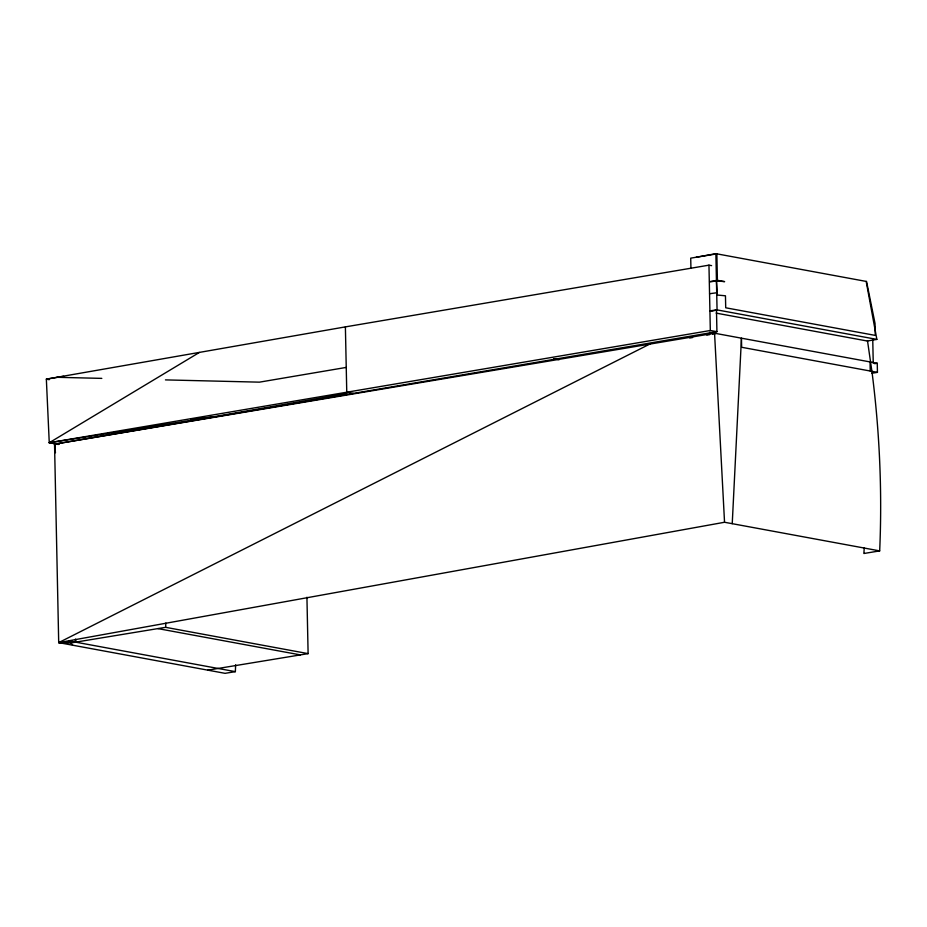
<?xml version="1.0" encoding="UTF-8"?>
<svg xmlns="http://www.w3.org/2000/svg" width="927" height="927" viewBox="0 0 927 927"><rect width="100%" height="100%" fill="white"/><g stroke="black" fill="none" stroke-linecap="round" stroke-linejoin="round"><path stroke-width="1.39" d="M716.154 313.117L867.545 341.066L872.052 372.33A685.169 432.052 80.6 0 1 879.677 550.893L724.543 522.26L714.555 333.222L54.542 444.149L58.702 642.62L75.608 642.156L75.747 639.271M650.348 343.79L58.702 642.62L70.811 642.944L165.632 627.324L165.852 623.002M732.237 523.674L741.449 338.181L741.646 347.277L877.44 372.353L877.255 363.257L709.514 332.283M711.6 265.62L708.958 265.157L345.389 326.883L46.35 379.155L49.258 442.735L199.409 352.434M711.739 311.171L717.058 309.896L876.861 339.398L866.177 281.414M709.572 281.993L716.455 280.869L717.289 295.029L725.459 295.794L725.714 307.787L875.285 335.4L875.03 323.407L866.548 281.484L715.876 253.662L696.247 257.243L696.826 257.347M724.543 522.26L58.702 642.62L225.064 673.338L235.354 671.646A685.169 432.052 80.6 0 0 235.632 664.775M716.467 309.618L716.93 331.669L55.863 443.917L49.258 442.735L213.743 416.826L346.791 393.546L345.389 326.883M346.246 367.416L259.444 382.156L165.446 379.896M53.523 443.338L49.258 442.735L710.325 330.499L716.93 331.669M689.769 338.007L692.62 337.521M706.826 335.11L709.665 334.624M712.504 334.149L715.354 333.662M867.313 341.02L876.861 339.398M63.592 376.316L46.35 379.155L49.189 379.688M710.534 281.437L717.405 280.302L724.624 281.634L716.455 280.869M874.648 363.685L877.255 363.257M871.739 373.291L877.44 372.353M879.677 550.893L863.871 553.5A685.516 434.844 83 0 0 864.231 547.984M207.799 670.151L308.112 653.628L306.93 597.243M709.561 293.72L716.698 292.781M709.92 310.835L717.058 309.896L715.876 253.662M190.788 419.34L213.743 416.826M56.987 377.301L101.819 378.378M55.458 452.758L54.542 444.149L58.737 444.427M49.258 442.735L53.557 443.28M56.431 443.651L59.305 444.01M346.768 392.225L353.372 393.396M553.558 358.714L559.085 359.734M165.632 627.324L308.112 653.628M157.914 628.599L300.394 654.902M235.354 671.646L69.131 640.951L72.723 645.215M54.542 444.149L55.249 448.413M75.307 639.282L75.608 642.156M872.747 339.259L873.246 363.222M870.047 361.924L870.233 371.02M717.405 280.302L716.861 253.847L690.719 258.146L690.928 267.891M708.958 265.157L710.325 330.499"/></g></svg>
